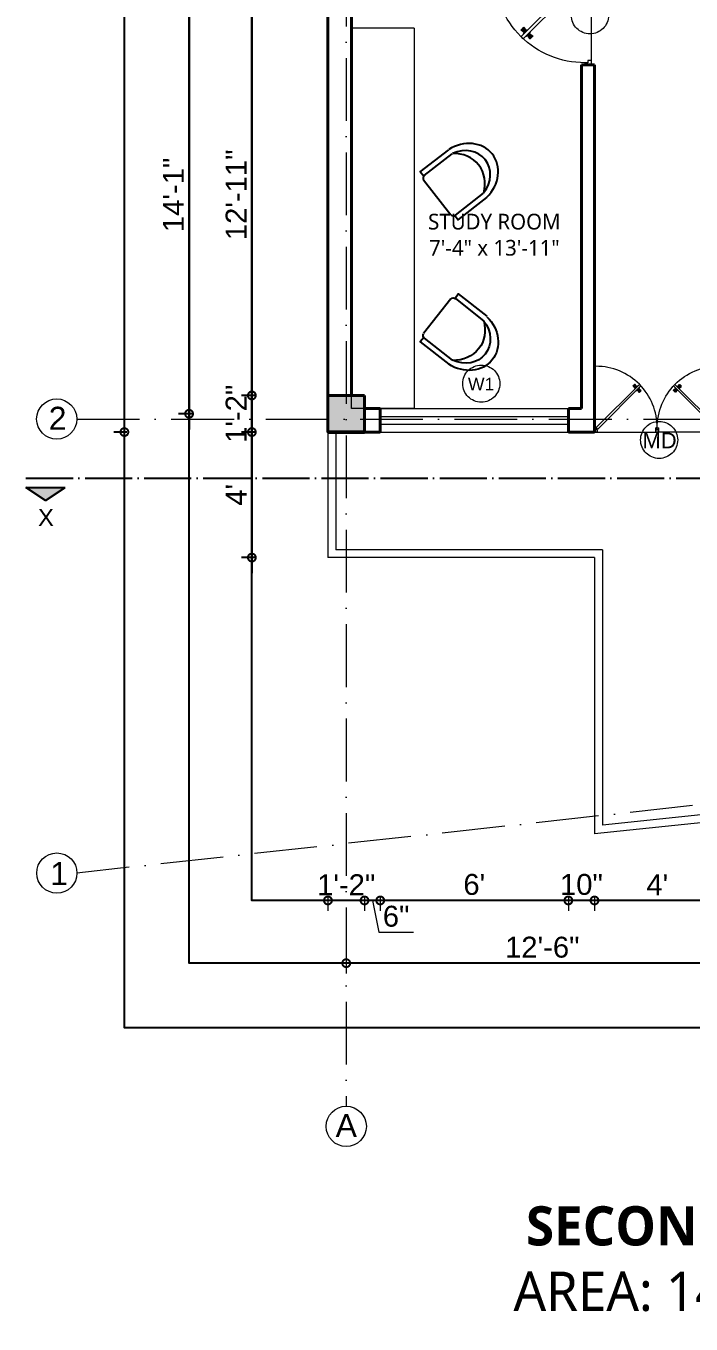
# Model space of a CAD drawing. Header units: inches. Extents: x -71 to 2682309, y -3332 to 801571.
# Drawn here: x 2656854.9 to 2657109.2, y 800503.8 to 801000.4 of the extents above; entities that cross this region are included whole.
import ezdxf

# ---------------------------------------------------------------- set-up
doc = ezdxf.new("R2010")
doc.units = ezdxf.units.IN
doc.header["$MEASUREMENT"] = 0
doc.header["$PDMODE"] = 99
for name, pattern in [('ACAD_ISO04W100', [30, 24, -3, 0, -3]), ('ACAD_ISO10W100', [18, 12, -3, 0, -3]), ('SOLID', [0])]:
    doc.linetypes.add(name, pattern=pattern)
for name, color, linetype in [('Column & Beam', 7, 'Continuous'), ('HACTH', 7, 'Continuous'), ('lettring', 7, 'Continuous'), ('text EA', 7, 'Continuous')]:
    doc.layers.add(name, color=color, linetype=linetype)
for name, color, linetype, lineweight in [('CONC. OUTLINE RA', 150, 'Continuous', 40), ('dimension EA', 251, 'Continuous', 5), ('ele 4', 114, 'Continuous', 9), ('elev 2', 20, 'Continuous', 25), ('FIXTURES', 23, 'Continuous', 9), ('HATCH RA', 8, 'Continuous', 9), ('PUERTAS', 7, 'Continuous', 13), ('STAIR PLAN AND ELEV RA', 124, 'Continuous', 20), ('Text', 7, 'Continuous', 20), ('TEXT RA', 254, 'Continuous', 20), ('TEXTURE EA', 8, 'ACAD_ISO10W100', 9), ('wall EA', 24, 'Continuous', 40), ('WALL RA', 42, 'Continuous', 50), ('Win EA', 114, 'Continuous', 5)]:
    doc.layers.add(name, color=color, linetype=linetype, lineweight=lineweight)
doc.styles.add('EAPL', font='arial.ttf', dxfattribs={"height": 8})
doc.styles.get("Standard").update_dxf_attribs({"font": 'arial.ttf'})
doc.dimstyles.new('EA Copy of 1-8', dxfattribs={"dimtxt": 8, "dimasz": 6, "dimexe": 4, "dimexo": 6, "dimgap": 2, "dimtad": 1, "dimdec": 0, "dimzin": 0, "dimdsep": 46, "dimlunit": 3, "dimtxsty": 'EAPL', "dimblk": 'DOTSMALL', "dimcen": -0.09, "dimdle": 6, "dimclrd": 256, "dimclre": 256, "dimclrt": 256, "dimadec": 0, "dimazin": 0, "dimtfac": 8, "dimtdec": 0, "dimtix": 1, "dimtmove": 0, "dimatfit": 3, "dimldrblk": 'OPEN30', "dimfxl": 1, "dimfxlon": 1, "dimtolj": 1, "dimtzin": 0, "dimlwd": -1, "dimlwe": -1, "dimarcsym": 0})

# ---------------------------------------------------------------- blocks, each defined once
blk = doc.blocks.new('COLUMN')
at = {"layer": 'HACTH', "lineweight": 30, "transparency": 33554541}
h = blk.add_hatch(color=256, dxfattribs=at)
h.dxf.hatch_style = 1
h.paths.add_polyline_path([(2659104.19, 784576.38), (2659090.19, 784576.38), (2659090.19, 784562.38), (2659104.19, 784562.38)])
at = {"layer": 'CONC. OUTLINE RA'}
blk.add_lwpolyline([(2659090.19, 784576.38), (2659104.19, 784576.38), (2659104.19, 784562.38), (2659090.19, 784562.38)], close=True, dxfattribs=at)
blk = doc.blocks.new('GS')
at = {"linetype": 'ByBlock', "lineweight": 13}
blk.add_line((292452, 128284), (291913, 128284), dxfattribs=at)
blk.add_lwpolyline([(292452, 128284), (292452, 125016), (291913, 125016), (291913, 128284)], dxfattribs=at)
at = {"linetype": 'ByBlock', "lineweight": 25}
for points in [[(292534, 127010), (292504, 127049), (292748, 127239)], [(292538, 127017), (292779, 127205)], [(292767, 126678), (292532, 126977)], [(292803, 126672), (292830, 126636), (293076, 126828)], [(292807, 126676), (293046, 126867)], [(292767, 125959), (292532, 125660)], [(292803, 125965), (292830, 126001), (293076, 125809)], [(292807, 125961), (293046, 125770)], [(292534, 125627), (292504, 125588), (292748, 125398)], [(292538, 125620), (292779, 125432)]]:
    blk.add_lwpolyline(points, dxfattribs=at)
for points in [[(293121, 127203), (293038, 127307), (292878, 127323), (292749, 127241)], [(293062, 127154), (293000, 127233), (292885, 127254), (292781, 127206)], [(293005, 127109), (292954, 127174), (292871, 127210), (292781, 127207)], [(293048, 126868), (293119, 126958), (293125, 127075), (293062, 127154)], [(293077, 126832), (293185, 126939), (293205, 127098), (293121, 127203)], [(293049, 126868), (293073, 126955), (293057, 127043), (293005, 127109)], [(292541, 127018), (292528, 127008), (292524, 126990), (292533, 126979)], [(292768, 126680), (292777, 126669), (292795, 126668), (292809, 126678)], [(292768, 125957), (292777, 125968), (292795, 125969), (292809, 125959)], [(293077, 125805), (293185, 125698), (293205, 125539), (293121, 125434)], [(293049, 125769), (293073, 125682), (293057, 125594), (293005, 125528)], [(293048, 125769), (293119, 125679), (293125, 125562), (293062, 125483)], [(292541, 125619), (292528, 125629), (292524, 125647), (292533, 125658)], [(293005, 125528), (292954, 125463), (292871, 125427), (292781, 125430)], [(293062, 125483), (293000, 125404), (292885, 125383), (292781, 125431)], [(293121, 125434), (293038, 125330), (292878, 125314), (292749, 125396)]]:
    blk.add_open_spline(points, degree=3, dxfattribs=at)
blk = doc.blocks.new('3ft')
at = {"layer": 'PUERTAS', "color": 6}
for p, q in [((1.01, 2.52), (25.23, 26.74)), ((26.05, 25.92), (1.77, 1.64)), ((26.05, 25.92), (25.23, 26.74)), ((0, 2.4), (0, 0)), ((0.72, 2.4), (0, 2.4)), ((1.6, 0), (0, 0)), ((0.72, 1.52), (0.72, 2.44)), ((0.8, 1.52), (0.72, 1.52)), ((0.8, 1.52), (0.8, 2.41)), ((0.8, 1.2), (0.8, 1.52)), ((1.6, 1.2), (0.8, 1.2)), ((1.57, 1.84), (0.94, 2.47)), ((1.63, 1.89), (0.97, 2.55)), ((1.63, 1.89), (1.57, 1.84)), ((1.77, 1.64), (1.57, 1.84)), ((1.6, 0), (1.6, 1.2)), ((34.4, 0), (34.4, 1.2)), ((34.4, 1.2), (35.2, 1.2)), ((34.4, 0), (36, 0)), ((35.2, 1.2), (35.2, 2.4)), ((35.2, 2.4), (36, 2.4)), ((36, 0), (36, 2.4))]:
    blk.add_line(p, q, dxfattribs=at)
at = {"layer": 'PUERTAS', "color": 8}
for p, q in [((22.57, 24.94), (21.65, 25.68)), ((22.63, 24.99), (21.69, 25.75)), ((22.74, 25.1), (21.84, 25.9)), ((22.13, 26.28), (21.98, 26.13)), ((22.88, 25.24), (22.01, 26.06)), ((22.13, 26.28), (22.27, 26.42)), ((22.29, 26.41), (22.27, 26.42)), ((23.16, 25.52), (22.34, 26.39)), ((23.3, 25.66), (22.5, 26.56)), ((23.41, 25.77), (22.65, 26.71)), ((22.69, 24.32), (23.02, 24.83)), ((23.46, 25.83), (22.72, 26.75)), ((22.95, 24.96), (22.84, 25.07)), ((22.98, 24.99), (22.86, 25.1)), ((23.03, 25.04), (22.91, 25.15)), ((22.91, 24.53), (23.1, 24.91)), ((23.11, 25.12), (22.99, 25.23)), ((23.13, 24.76), (23.18, 24.99)), ((23.28, 25.3), (23.17, 25.41)), ((23.36, 25.37), (23.25, 25.49)), ((23.31, 24.94), (23.28, 25.08)), ((23.41, 25.43), (23.3, 25.54)), ((23.46, 25.09), (23.32, 25.13)), ((23.44, 25.45), (23.33, 25.56)), ((23.64, 25.27), (23.41, 25.22)), ((23.87, 25.49), (23.49, 25.3)), ((24.08, 25.71), (23.57, 25.38)), ((23.63, 23.38), (24.14, 23.72)), ((23.84, 23.6), (24.22, 23.79)), ((24.07, 23.82), (24.3, 23.88)), ((24.25, 24), (24.39, 23.97)), ((24.25, 23.26), (24.99, 22.34)), ((24.27, 23.64), (24.38, 23.53)), ((24.3, 23.67), (24.41, 23.56)), ((24.3, 23.32), (25.06, 22.38)), ((24.35, 23.72), (24.46, 23.61)), ((24.4, 24.15), (24.43, 24.01)), ((24.41, 23.43), (25.2, 22.53)), ((24.43, 23.8), (24.54, 23.69)), ((24.58, 24.33), (24.52, 24.1)), ((24.55, 23.57), (25.37, 22.7)), ((24.6, 23.97), (24.72, 23.86)), ((24.8, 24.56), (24.61, 24.18)), ((25.02, 24.77), (24.68, 24.26)), ((24.68, 24.05), (24.79, 23.94)), ((24.73, 24.1), (24.85, 23.99)), ((24.76, 24.13), (24.87, 24.02)), ((24.83, 23.85), (25.7, 23.03)), ((24.97, 23.99), (25.87, 23.2)), ((25.08, 24.1), (26.02, 23.34)), ((25.14, 24.15), (26.06, 23.41)), ((25.58, 22.82), (25.43, 22.67)), ((25.58, 22.82), (25.73, 22.97)), ((25.72, 22.98), (25.73, 22.97)), ((0, 0), (36, 0))]:
    blk.add_line(p, q, dxfattribs=at)
at = {"layer": 'PUERTAS', "color": 1}
for p, q in [((21.67, 25.73), (22.17, 26.23)), ((22.49, 24.95), (21.67, 25.61)), ((21.7, 25.82), (22.14, 26.26)), ((21.73, 25.79), (21.7, 25.82)), ((22.58, 26.7), (22.14, 26.26)), ((22.67, 26.73), (22.17, 26.23)), ((22.61, 26.67), (22.58, 26.7)), ((22.6, 24.96), (23.02, 25.38)), ((22.7, 25.07), (22.71, 25.06)), ((23.45, 25.91), (22.79, 26.73)), ((22.82, 25.06), (23.08, 25.32)), ((22.94, 24.95), (22.83, 25.07)), ((22.93, 24.94), (23.19, 25.21)), ((22.93, 24.84), (22.93, 24.83)), ((23.44, 25.81), (23.02, 25.38)), ((23.34, 25.58), (23.08, 25.32)), ((23.46, 25.47), (23.19, 25.21)), ((23.33, 25.7), (23.34, 25.69)), ((23.45, 25.46), (23.33, 25.57)), ((23.57, 25.47), (23.57, 25.47)), ((24.15, 25.79), (23.68, 25.48)), ((23.68, 25.48), (23.68, 25.48)), ((24.27, 25.78), (24.26, 25.79)), ((25.1, 24.84), (24.79, 24.38)), ((25.09, 24.96), (25.1, 24.95)), ((22.61, 24.25), (22.92, 24.72)), ((22.62, 24.13), (22.61, 24.14)), ((22.92, 24.72), (22.92, 24.72)), ((23.44, 23.31), (23.45, 23.3)), ((23.56, 23.3), (24.03, 23.61)), ((24.03, 23.61), (24.03, 23.62)), ((24.14, 23.62), (24.14, 23.62)), ((24.25, 23.62), (24.51, 23.89)), ((24.26, 23.29), (24.69, 23.71)), ((24.26, 23.63), (24.37, 23.52)), ((24.26, 23.18), (24.92, 22.37)), ((24.37, 23.52), (24.63, 23.77)), ((24.37, 23.4), (24.37, 23.4)), ((24.78, 24.15), (24.51, 23.89)), ((24.89, 24.03), (24.63, 23.77)), ((25.11, 24.14), (24.69, 23.71)), ((24.77, 24.14), (24.88, 24.03)), ((24.79, 24.38), (24.78, 24.37)), ((24.78, 24.26), (24.78, 24.26)), ((25, 24.03), (25, 24.03)), ((25.04, 22.36), (25.54, 22.86)), ((25.1, 22.42), (25.13, 22.39)), ((25.13, 22.39), (25.57, 22.83)), ((25.22, 24.14), (26.03, 23.48)), ((26.04, 23.37), (25.54, 22.86)), ((26.01, 23.27), (25.57, 22.83)), ((25.98, 23.3), (26.01, 23.27))]:
    blk.add_line(p, q, dxfattribs=at)
at = {"layer": 'PUERTAS', "color": 2}
for p, q in [((21.99, 26.11), (21.98, 26.13)), ((25.42, 22.68), (25.43, 22.67))]:
    blk.add_line(p, q, dxfattribs=at)
at = {"layer": 'PUERTAS', "color": 6}
for radius in [0.155, 0.0752]:
    blk.add_circle((0.82, 2.56), radius, dxfattribs=at)
blk.add_arc((0.82, 2.56), 34.38, 359.7285, 90.0333, dxfattribs=at)
at = {"layer": 'PUERTAS', "color": 1}
for centre, start, end in [((22.54, 25.01), 231.0764, 315), ((22.73, 26.68), 38.9236, 135), ((22.77, 25.12), 225, 315), ((22.99, 24.89), 135, 219.7428), ((22.87, 24.78), 315, 39.7428), ((23.28, 25.63), 315, 45), ((23.39, 25.86), 315, 38.9236), ((23.51, 25.41), 50.2572, 135), ((23.62, 25.53), 230.2572, 315), ((24.2, 25.73), 45, 135), ((25.04, 24.89), 315, 45), ((22.67, 24.2), 135, 225), ((23.51, 23.36), 225, 315), ((24.09, 23.56), 50.2572, 135), ((24.2, 23.68), 230.2572, 315), ((24.32, 23.23), 135, 218.9236), ((24.42, 23.46), 135, 225), ((24.84, 24.31), 135, 219.7428), ((24.72, 24.21), 315, 39.7428), ((24.94, 23.98), 45, 135), ((24.98, 22.42), 218.9236, 315), ((25.17, 24.08), 51.0764, 135), ((25.98, 23.42), 315, 51.0764)]:
    blk.add_arc(centre, 0.08, start, end, dxfattribs=at)
blk = doc.blocks.new('*U327')
at = {"color": 3, "xscale": -1}
blk.add_blockref('3ft', (42, 0), dxfattribs=at)
blk = doc.blocks.new('_DotSmall')
at = {"color": 0, "linetype": 'ByBlock', "const_width": 0.5}
blk.add_lwpolyline([(-0.0625, 0, 1), (0.0625, 0, 1)], format="xyb", close=True, dxfattribs=at)
blk = doc.blocks.new('*D368')
at = {"layer": 'Defpoints', "color": 0, "transparency": 16777216}
for p in [(2656970.34, 800849.53), (2656984.34, 800849.53), (2656984.34, 800665.86)]:
    blk.add_point(p, dxfattribs=at)
at = {"layer": 'dimension EA', "transparency": 16777216}
for p, q in [((2656970.34, 800665.86), (2656964.34, 800665.86)), ((2656970.34, 800666.86), (2656970.34, 800661.86)), ((2656970.34, 800665.86), (2656984.34, 800665.86)), ((2656984.34, 800666.86), (2656984.34, 800661.86)), ((2656984.34, 800665.86), (2656990.34, 800665.86))]:
    blk.add_line(p, q, dxfattribs=at)
at = {"layer": 'dimension EA', "transparency": 16777216, "xscale": 6, "yscale": 6, "zscale": 6}
blk.add_blockref('_DotSmall', (2656970.34, 800665.86), dxfattribs=at)
at = {"layer": 'dimension EA', "transparency": 16777216, "xscale": 6, "yscale": 6, "zscale": 6, "rotation": 180}
blk.add_blockref('_DotSmall', (2656984.34, 800665.86), dxfattribs=at)
at = {"layer": 'dimension EA', "transparency": 16777216, "insert": (2656977.34, 800671.87), "char_height": 8, "attachment_point": 5, "style": 'EAPL'}
blk.add_mtext('\\A1;1\'-2"', dxfattribs=at)
blk = doc.blocks.new('_Open30')
at = {"color": 0, "linetype": 'ByBlock', "lineweight": -2}
for p, q in [((-1, 0.268), (0, 0)), ((0, 0), (-1, -0.268)), ((0, 0), (-1, 0))]:
    blk.add_line(p, q, dxfattribs=at)
blk = doc.blocks.new('*D359')
at = {"layer": 'Defpoints', "color": 0, "transparency": 16777216}
for p in [(2656984.34, 800849.53), (2656990.34, 800849.53), (2656990.34, 800665.86)]:
    blk.add_point(p, dxfattribs=at)
at = {"layer": 'dimension EA', "transparency": 16777216}
for p, q in [((2656978.34, 800665.86), (2656996.34, 800665.86)), ((2656984.34, 800666.86), (2656984.34, 800661.86)), ((2656987.34, 800665.86), (2656989.8, 800653.7)), ((2656990.34, 800666.86), (2656990.34, 800661.86)), ((2656989.8, 800653.7), (2657003.04, 800653.7))]:
    blk.add_line(p, q, dxfattribs=at)
at = {"layer": 'dimension EA', "transparency": 16777216, "xscale": 6, "yscale": 6, "zscale": 6, "rotation": 180}
blk.add_blockref('_DotSmall', (2656984.34, 800665.86), dxfattribs=at)
at = {"layer": 'dimension EA', "transparency": 16777216, "xscale": 6, "yscale": 6, "zscale": 6}
blk.add_blockref('_DotSmall', (2656990.34, 800665.86), dxfattribs=at)
at = {"layer": 'dimension EA', "transparency": 16777216, "insert": (2656996.42, 800659.78), "char_height": 8, "attachment_point": 5, "style": 'EAPL'}
blk.add_mtext('\\A1;6"', dxfattribs=at)
blk = doc.blocks.new('*D360')
at = {"layer": 'Defpoints', "color": 0, "transparency": 16777216}
for p in [(2656990.34, 800849.53), (2657062.27, 800849.53), (2657062.27, 800665.86)]:
    blk.add_point(p, dxfattribs=at)
at = {"layer": 'dimension EA', "transparency": 16777216}
for p, q in [((2656984.34, 800665.86), (2657068.27, 800665.86)), ((2656990.34, 800666.86), (2656990.34, 800661.86)), ((2657062.27, 800666.86), (2657062.27, 800661.86))]:
    blk.add_line(p, q, dxfattribs=at)
at = {"layer": 'dimension EA', "transparency": 16777216, "xscale": 6, "yscale": 6, "zscale": 6, "rotation": 180}
blk.add_blockref('_DotSmall', (2656990.34, 800665.86), dxfattribs=at)
at = {"layer": 'dimension EA', "transparency": 16777216, "xscale": 6, "yscale": 6, "zscale": 6}
blk.add_blockref('_DotSmall', (2657062.27, 800665.86), dxfattribs=at)
at = {"layer": 'dimension EA', "transparency": 16777216, "insert": (2657026.3, 800671.94), "char_height": 8, "attachment_point": 5, "style": 'EAPL'}
blk.add_mtext("\\A1;6'", dxfattribs=at)
blk = doc.blocks.new('*D361')
at = {"layer": 'Defpoints', "color": 0, "transparency": 16777216}
for p in [(2657062.27, 800849.53), (2657072.27, 800849.53), (2657072.27, 800665.86)]:
    blk.add_point(p, dxfattribs=at)
at = {"layer": 'dimension EA', "transparency": 16777216}
for p, q in [((2657062.27, 800665.86), (2657056.27, 800665.86)), ((2657062.27, 800666.86), (2657062.27, 800661.86)), ((2657062.27, 800665.86), (2657072.27, 800665.86)), ((2657072.27, 800666.86), (2657072.27, 800661.86)), ((2657072.27, 800665.86), (2657078.27, 800665.86))]:
    blk.add_line(p, q, dxfattribs=at)
at = {"layer": 'dimension EA', "transparency": 16777216, "xscale": 6, "yscale": 6, "zscale": 6}
blk.add_blockref('_DotSmall', (2657062.27, 800665.86), dxfattribs=at)
at = {"layer": 'dimension EA', "transparency": 16777216, "xscale": 6, "yscale": 6, "zscale": 6, "rotation": 180}
blk.add_blockref('_DotSmall', (2657072.27, 800665.86), dxfattribs=at)
at = {"layer": 'dimension EA', "transparency": 16777216, "insert": (2657067.27, 800671.94), "char_height": 8, "attachment_point": 5, "style": 'EAPL'}
blk.add_mtext('\\A1;10"', dxfattribs=at)
blk = doc.blocks.new('*D362')
at = {"layer": 'Defpoints', "color": 0, "transparency": 16777216}
for p in [(2657072.27, 800849.53), (2657120.27, 800849.53), (2657120.27, 800665.86)]:
    blk.add_point(p, dxfattribs=at)
at = {"layer": 'dimension EA', "transparency": 16777216}
for p, q in [((2657066.27, 800665.86), (2657126.27, 800665.86)), ((2657072.27, 800666.86), (2657072.27, 800661.86)), ((2657120.27, 800666.86), (2657120.27, 800661.86))]:
    blk.add_line(p, q, dxfattribs=at)
at = {"layer": 'dimension EA', "transparency": 16777216, "xscale": 6, "yscale": 6, "zscale": 6, "rotation": 180}
blk.add_blockref('_DotSmall', (2657072.27, 800665.86), dxfattribs=at)
at = {"layer": 'dimension EA', "transparency": 16777216, "xscale": 6, "yscale": 6, "zscale": 6}
blk.add_blockref('_DotSmall', (2657120.27, 800665.86), dxfattribs=at)
at = {"layer": 'dimension EA', "transparency": 16777216, "insert": (2657096.27, 800671.86), "char_height": 8, "attachment_point": 5, "style": 'EAPL'}
blk.add_mtext("\\A1;4'", dxfattribs=at)
blk = doc.blocks.new('*D366')
at = {"layer": 'Defpoints', "color": 0, "transparency": 16777216}
for p in [(2656977.34, 800849.53), (2657127.27, 800702.36), (2657127.27, 800641.86)]:
    blk.add_point(p, dxfattribs=at)
at = {"layer": 'dimension EA', "transparency": 16777216}
for p, q in [((2656971.34, 800641.86), (2657133.27, 800641.86)), ((2656977.34, 800642.86), (2656977.34, 800637.86)), ((2657127.27, 800642.86), (2657127.27, 800637.86))]:
    blk.add_line(p, q, dxfattribs=at)
at = {"layer": 'dimension EA', "transparency": 16777216, "xscale": 6, "yscale": 6, "zscale": 6, "rotation": 180}
blk.add_blockref('_DotSmall', (2656977.34, 800641.86), dxfattribs=at)
at = {"layer": 'dimension EA', "transparency": 16777216, "xscale": 6, "yscale": 6, "zscale": 6}
blk.add_blockref('_DotSmall', (2657127.27, 800641.86), dxfattribs=at)
at = {"layer": 'dimension EA', "transparency": 16777216, "insert": (2657052.3, 800647.94), "char_height": 8, "attachment_point": 5, "style": 'EAPL'}
blk.add_mtext('\\A1;12\'-6"', dxfattribs=at)
blk = doc.blocks.new('*D558')
at = {"layer": 'Defpoints', "color": 0, "transparency": 16777216}
for p in [(2656970.4, 800859.02), (2656941.26, 800845.02), (2656970.4, 800845.02)]:
    blk.add_point(p, dxfattribs=at)
at = {"layer": 'lettring', "transparency": 16777216}
for p, q in [((2656941.26, 800859.02), (2656941.26, 800865.02)), ((2656942.26, 800859.02), (2656937.26, 800859.02)), ((2656941.26, 800859.02), (2656941.26, 800845.02)), ((2656942.26, 800845.02), (2656937.26, 800845.02)), ((2656941.26, 800845.02), (2656941.26, 800839.02))]:
    blk.add_line(p, q, dxfattribs=at)
at = {"layer": 'lettring', "transparency": 16777216, "xscale": 6, "yscale": 6, "zscale": 6}
for p, rotation in [((2656941.26, 800859.02), 270), ((2656941.26, 800845.02), 90)]:
    blk.add_blockref('_DotSmall', p, dxfattribs=dict(at, rotation=rotation))
at = {"layer": 'lettring', "transparency": 16777216, "insert": (2656935.24, 800852.02), "char_height": 8, "attachment_point": 5, "rotation": 90, "style": 'EAPL'}
blk.add_mtext('\\A1;1\'-2"', dxfattribs=at)
blk = doc.blocks.new('*D561')
at = {"layer": 'Defpoints', "color": 0, "transparency": 16777216}
for p in [(2656977.4, 801019.48), (2656917.26, 800852.02), (2656977.4, 800852.02)]:
    blk.add_point(p, dxfattribs=at)
at = {"layer": 'lettring', "transparency": 16777216}
for p, q in [((2656917.26, 801025.48), (2656917.26, 800846.02)), ((2656918.26, 801019.48), (2656913.26, 801019.48)), ((2656918.26, 800852.02), (2656913.26, 800852.02))]:
    blk.add_line(p, q, dxfattribs=at)
at = {"layer": 'lettring', "transparency": 16777216, "xscale": 6, "yscale": 6, "zscale": 6}
for p, rotation in [((2656917.26, 801019.48), 90), ((2656917.26, 800852.02), 270)]:
    blk.add_blockref('_DotSmall', p, dxfattribs=dict(at, rotation=rotation))
at = {"layer": 'lettring', "transparency": 16777216, "insert": (2656911.24, 800935.75), "char_height": 8, "attachment_point": 5, "rotation": 90, "style": 'EAPL'}
blk.add_mtext('\\A1;14\'-1"', dxfattribs=at)
blk = doc.blocks.new('*D562')
at = {"layer": 'Defpoints', "color": 0, "transparency": 16777216}
for p in [(2656892.51, 801319.52), (2656970.4, 801319.52), (2656970.4, 800845.02)]:
    blk.add_point(p, dxfattribs=at)
at = {"layer": 'lettring', "transparency": 16777216}
for p, q in [((2656892.51, 800839.02), (2656892.51, 801325.52)), ((2656893.51, 801319.52), (2656888.51, 801319.52)), ((2656893.51, 800845.02), (2656888.51, 800845.02))]:
    blk.add_line(p, q, dxfattribs=at)
at = {"layer": 'lettring', "transparency": 16777216, "xscale": 6, "yscale": 6, "zscale": 6}
for p, rotation in [((2656892.51, 801319.52), 90), ((2656892.51, 800845.02), 270)]:
    blk.add_blockref('_DotSmall', p, dxfattribs=dict(at, rotation=rotation))
at = {"layer": 'lettring', "transparency": 16777216, "insert": (2656886.43, 801082.27), "char_height": 8, "attachment_point": 5, "rotation": 90, "style": 'EAPL'}
blk.add_mtext('\\A1;39\'-8"', dxfattribs=at)
blk = doc.blocks.new('*D563')
at = {"layer": 'Defpoints', "color": 0, "transparency": 16777216}
for p in [(2656970.4, 801012.51), (2656941.26, 800859.04), (2656970.4, 800859.04)]:
    blk.add_point(p, dxfattribs=at)
at = {"layer": 'lettring', "transparency": 16777216}
for p, q in [((2656941.26, 801018.51), (2656941.26, 800853.04)), ((2656942.26, 801012.51), (2656937.26, 801012.51)), ((2656942.26, 800859.04), (2656937.26, 800859.04))]:
    blk.add_line(p, q, dxfattribs=at)
at = {"layer": 'lettring', "transparency": 16777216, "xscale": 6, "yscale": 6, "zscale": 6}
for p, rotation in [((2656941.26, 801012.51), 90), ((2656941.26, 800859.04), 270)]:
    blk.add_blockref('_DotSmall', p, dxfattribs=dict(at, rotation=rotation))
at = {"layer": 'lettring', "transparency": 16777216, "insert": (2656935.24, 800935.78), "char_height": 8, "attachment_point": 5, "rotation": 90, "style": 'EAPL'}
blk.add_mtext('\\A1;12\'-11"', dxfattribs=at)
blk = doc.blocks.new('*D604')
at = {"layer": 'Defpoints', "color": 0, "transparency": 16777216}
for p in [(2656970.4, 800845.02), (2656941.26, 800797.02), (2656970.4, 800797.02)]:
    blk.add_point(p, dxfattribs=at)
at = {"layer": 'lettring', "transparency": 16777216}
for p, q in [((2656941.26, 800851.02), (2656941.26, 800791.02)), ((2656942.26, 800845.02), (2656937.26, 800845.02)), ((2656942.26, 800797.02), (2656937.26, 800797.02))]:
    blk.add_line(p, q, dxfattribs=at)
at = {"layer": 'lettring', "transparency": 16777216, "xscale": 6, "yscale": 6, "zscale": 6}
for p, rotation in [((2656941.26, 800845.02), 90), ((2656941.26, 800797.02), 270)]:
    blk.add_blockref('_DotSmall', p, dxfattribs=dict(at, rotation=rotation))
at = {"layer": 'lettring', "transparency": 16777216, "insert": (2656935.26, 800821.02), "char_height": 8, "attachment_point": 5, "rotation": 90, "style": 'EAPL'}
blk.add_mtext("\\A1;4'", dxfattribs=at)

msp = doc.modelspace()

# ---------------------------------------------------------------- hatches: boundary and pattern name
at = {"layer": 'Column & Beam'}
h = msp.add_hatch(color=256, dxfattribs=at)
h.dxf.hatch_style = 1
h.paths.add_polyline_path([(2656869.83, 800823.86), (2656854.89, 800823.86), (2656862.36, 800818.81)])

# ---------------------------------------------------------------- linework, layer by layer
at = {"layer": 'Defpoints'}
for points in [[(2656892.51, 801439.45), (2657377.23, 801439.45), (2657377.23, 800617.11), (2656892.51, 800617.11)], [(2656917.26, 801414.7), (2657352.49, 801414.7), (2657352.49, 800641.85), (2656917.26, 800641.85)], [(2656941.26, 801390.7), (2657328.49, 801390.7), (2657328.49, 800665.85), (2656941.26, 800665.85)]]:
    msp.add_lwpolyline(points, close=True, dxfattribs=at)
at = {"layer": 'ele 4', "linetype": 'SOLID'}
for p, q in [((2656990.34, 800854.02), (2657062.27, 800854.02)), ((2656990.34, 800851.02), (2657062.27, 800851.02)), ((2656990.34, 800848.02), (2657062.27, 800848.02)), ((2656990.34, 800845.02), (2657062.27, 800845.02))]:
    msp.add_line(p, q, dxfattribs=at)
at = {"layer": 'elev 2', "linetype": 'ACAD_ISO04W100', "ltscale": 0.75}
msp.add_line((2656854.89, 800827.45), (2657426.36, 800827.45), dxfattribs=at)
at = {"layer": 'elev 2'}
for p, q in [((2656854.89, 800823.86), (2656869.83, 800823.86)), ((2656862.36, 800818.81), (2656854.89, 800823.86)), ((2656862.36, 800818.81), (2656869.83, 800823.86))]:
    msp.add_line(p, q, dxfattribs=at)
at = {"layer": 'STAIR PLAN AND ELEV RA'}
for p, q in [((2656970.34, 800845.02), (2656970.34, 800797.02)), ((2656973.34, 800845.02), (2656973.34, 800800.02)), ((2657075.27, 800800.02), (2656973.34, 800800.02)), ((2657075.27, 800800.02), (2657075.27, 800694.68)), ((2657072.27, 800797.02), (2656970.34, 800797.02)), ((2657072.27, 800797.02), (2657072.27, 800691.35)), ((2657120.27, 800699.4), (2657075.27, 800694.68)), ((2657134.27, 800697.85), (2657072.27, 800691.35))]:
    msp.add_line(p, q, dxfattribs=at)
at = {"layer": 'TEXTURE EA', "linetype": 'ACAD_ISO10W100', "ltscale": 2}
for p, q in [((2656977.34, 801457.4), (2656977.34, 800587.14)), ((2656874.34, 800850.02), (2657395.23, 800850.02)), ((2657396.78, 800733.61), (2656874.33, 800676.34))]:
    msp.add_line(p, q, dxfattribs=at)
at = {"layer": 'TEXTURE EA', "linetype": 'ACAD_ISO10W100', "ltscale": 4}
for centre in [(2657070.53, 801004.42), (2657028.98, 800863.55), (2657096.98, 800842.02)]:
    msp.add_circle(centre, 7.09, dxfattribs=at)
at = {"layer": 'TEXTURE EA', "linetype": 'ByBlock', "ltscale": 2}
for centre in [(2656866.65, 800850.02), (2656866.7, 800676.34), (2656977.34, 800579.45)]:
    msp.add_circle(centre, 7.69, dxfattribs=at)
at = {"layer": 'wall EA'}
for p, q in [((2656970.34, 800859.02), (2656970.34, 801012.51)), ((2656979.34, 800859.02), (2656979.34, 801012.51)), ((2657067.27, 800854.02), (2657067.27, 800985.51)), ((2657067.27, 800985.51), (2657072.27, 800985.51)), ((2657072.27, 800845.02), (2657072.27, 800985.51)), ((2656984.34, 800854.02), (2656990.34, 800854.02)), ((2656990.34, 800854.02), (2656990.34, 800845.02)), ((2657062.27, 800845.02), (2657062.27, 800854.02)), ((2657062.27, 800854.02), (2657067.27, 800854.02)), ((2656984.34, 800845.02), (2656990.34, 800845.02)), ((2657062.27, 800845.02), (2657072.27, 800845.02))]:
    msp.add_line(p, q, dxfattribs=at)
at = {"layer": 'WALL RA'}
msp.add_line((2656984.34, 800845.02), (2656970.34, 800845.02), dxfattribs=at)

# ---------------------------------------------------------------- block references
at = {"layer": 'FIXTURES', "xscale": 0.04452461533102275, "yscale": 0.04452461533102275, "zscale": 0.04452461533102275}
msp.add_blockref('GS', (2643982.02, 795287.74), dxfattribs=at)
at = {"layer": 'HATCH RA', "lineweight": 30, "rotation": 270}
msp.add_blockref('COLUMN', (1872407.96, 3459949.21), dxfattribs=at)
at = {"layer": 'Win EA', "xscale": 0.9999536188852894, "yscale": 0.9999536188852894, "zscale": 0.9999536188852894, "rotation": 90.00000000000001}
msp.add_blockref('*U327', (2657070.97, 800979.51), dxfattribs=at)
at = {"layer": 'Win EA', "yscale": 0.6812915640384177, "zscale": 0.6812915640384177}
for p, xscale in [((2657100.89, 800845.02), -0.6812915640384177), ((2657091.62, 800845.02), 0.6812915640384177)]:
    msp.add_blockref('*U327', p, dxfattribs=dict(at, xscale=xscale))

# ---------------------------------------------------------------- texts
at = {"layer": 'Text', "insert": (2656859.46, 800815.61), "char_height": 6.57, "attachment_point": 1}
msp.add_mtext_dynamic_manual_height_columns('X', width=6.5733, gutter_width=32.87, heights=[0], dxfattribs=at)
at = {"layer": 'Text', "insert": (2657150.39, 800526.36), "char_height": 15, "width": 319.1927, "attachment_point": 5}
msp.add_mtext('{\\fTrebuchet MS|b1|i0|c0|p34;SECOND FLOOR PLAN\\P\\fTrebuchet MS|b0|i0|c0|p34; AREA: 1417.17 square ft. }', dxfattribs=at)
at = {"layer": 'text EA', "char_height": 6, "attachment_point": 2}
for s, insert, width in [('{\\fTrebuchet MS|b0|i0|c0|p34;STUDY ROOM\\P7\'-4" x 13\'-11"}', (2657033.98, 800928.52), 87.9157), ('MD', (2657097.15, 800844.82), 11.1695)]:
    msp.add_mtext(s, dxfattribs=dict(at, insert=insert, width=width))
at = {"layer": 'text EA', "insert": (2657028.92, 800865.79), "char_height": 4.8, "attachment_point": 2}
msp.add_mtext('W1', dxfattribs=at)
at = {"layer": 'TEXT RA', "char_height": 8.76, "attachment_point": 1}
for s, insert in [('2', (2656863.59, 800854.7)), ('1', (2656864.14, 800680.52)), ('A', (2656973.28, 800584.13))]:
    msp.add_mtext_dynamic_manual_height_columns(s, width=8.7644, gutter_width=43.82, heights=[0], dxfattribs=dict(at, insert=insert))

# ---------------------------------------------------------------- dimensions: what is measured, and where the dimension line sits
at = {"layer": 'dimension EA'}
for base, p1, p2, picture, middle in [((2656984.34, 800665.86), (2656970.34, 800849.53), (2656984.34, 800849.53), '*D368', (2656977.34, 800671.87)), ((2657127.27, 800641.86), (2656977.34, 800849.53), (2657127.27, 800702.36), '*D366', (2657052.3, 800647.94))]:
    dim = msp.add_linear_dim(base=base, p1=p1, p2=p2, dimstyle='EA Copy of 1-8', dxfattribs=at)
    dim.commit()
    dim.dimension.update_dxf_attribs({"geometry": picture, "text_midpoint": middle})
dim = msp.add_linear_dim(base=(2656990.34, 800665.86), p1=(2656984.34, 800849.53), p2=(2656990.34, 800849.53), dimstyle='EA Copy of 1-8', override={"dimtmove": 1}, dxfattribs=at)
dim.commit()
dim.dimension.update_dxf_attribs({"geometry": '*D359', "text_midpoint": (2656991.8, 800653.7), "dimtype": 160})
for base, p1, p2, picture, middle in [((2657062.27, 800665.86), (2656990.34, 800849.53), (2657062.27, 800849.53), '*D360', (2657026.3, 800671.94)), ((2657072.27, 800665.86), (2657062.27, 800849.53), (2657072.27, 800849.53), '*D361', (2657067.27, 800671.94)), ((2657120.27, 800665.86), (2657072.27, 800849.53), (2657120.27, 800849.53), '*D362', (2657096.27, 800671.86))]:
    dim = msp.add_linear_dim(base=base, p1=p1, p2=p2, dimstyle='EA Copy of 1-8', override={"dimtmove": 1}, dxfattribs=at)
    dim.commit()
    dim.dimension.update_dxf_attribs({"geometry": picture, "text_midpoint": middle})
at = {"layer": 'lettring'}
for base, p1, p2, text, picture, middle in [((2656892.51, 801319.52), (2656970.4, 800845.02), (2656970.4, 801319.52), '39\'-8"', '*D562', (2656886.43, 801082.27)), ((2656941.26, 800859.04), (2656970.4, 801012.51), (2656970.4, 800859.04), '12\'-11"', '*D563', (2656935.24, 800935.78))]:
    dim = msp.add_linear_dim(base=base, p1=p1, p2=p2, angle=90, text=text, dimstyle='EA Copy of 1-8', dxfattribs=at)
    dim.commit()
    dim.dimension.update_dxf_attribs({"geometry": picture, "text_midpoint": middle})
dim = msp.add_linear_dim(base=(2656917.26, 800852.02), p1=(2656977.4, 801019.48), p2=(2656977.4, 800852.02), angle=90, text='14\'-1"', dimstyle='EA Copy of 1-8', override={"dimtmove": 1}, dxfattribs=at)
dim.commit()
dim.dimension.update_dxf_attribs({"geometry": '*D561', "text_midpoint": (2656911.24, 800935.75)})
for base, p1, p2, picture, middle in [((2656941.26, 800845.02), (2656970.4, 800859.02), (2656970.4, 800845.02), '*D558', (2656935.24, 800852.02)), ((2656941.26, 800797.02), (2656970.4, 800845.02), (2656970.4, 800797.02), '*D604', (2656935.26, 800821.02))]:
    dim = msp.add_linear_dim(base=base, p1=p1, p2=p2, angle=90, dimstyle='EA Copy of 1-8', override={"dimtmove": 1}, dxfattribs=at)
    dim.commit()
    dim.dimension.update_dxf_attribs({"geometry": picture, "text_midpoint": middle})

doc.saveas('drawing.dxf')
